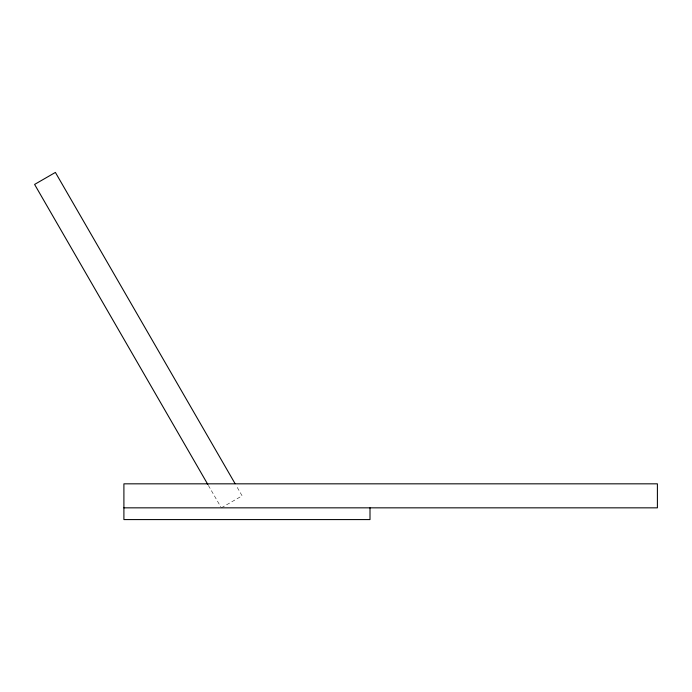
<?xml version="1.0" encoding="UTF-8"?>
<svg xmlns="http://www.w3.org/2000/svg" width="692" height="692" viewBox="0 0 692 692"><rect width="100%" height="100%" fill="white"/><g stroke="black" fill="none" stroke-linecap="round" stroke-linejoin="round"><path stroke-width="0.52" stroke-dasharray="3.46 2.59" d="M221.319 507.841L242.113 495.835L236.18 485.55M208.37 485.403L220.783 506.907"/><path stroke-width="1.04" d="M123.903 507.841L657.4 507.841L657.4 483.829L123.903 483.829L123.903 519.58L370.004 519.58L370.004 507.841M235.098 483.682L55.395 172.42L34.6 184.427L207.834 484.469"/></g></svg>
